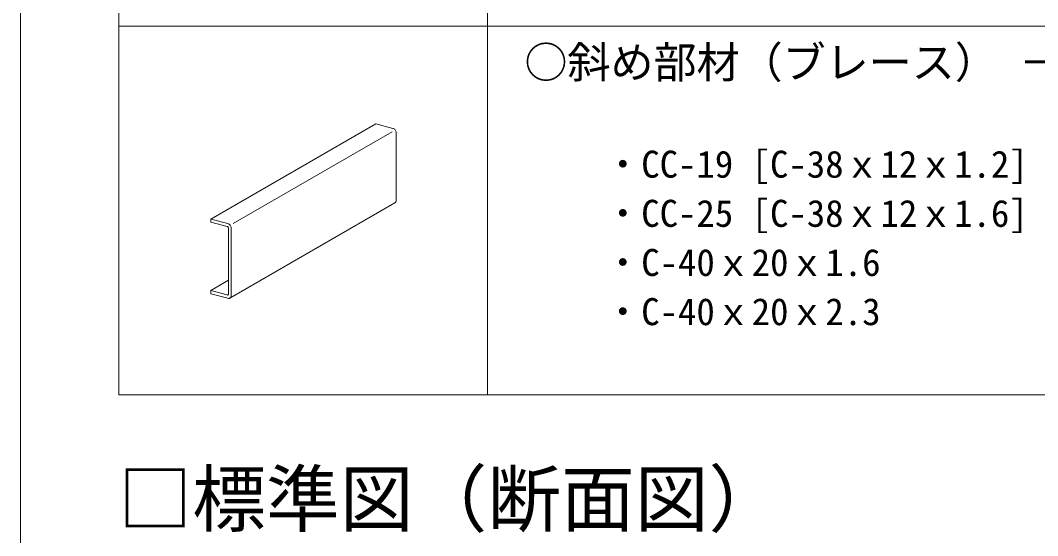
# Model space of a CAD drawing. Units: millimetres on the paper, enlarged 40 times. Extents: x -7800 to 7800, y -5387 to 5300.
# Drawn here: x -7800 to -6145, y 1231 to 2069 of the extents above; entities that cross this region are included whole.
import ezdxf
from ezdxf.enums import TextEntityAlignment as Align

# ---------------------------------------------------------------- set-up
doc = ezdxf.new("R2010")
doc.units = ezdxf.units.MM
doc.header["$LTSCALE"] = 40
doc.layers.add('0-4_ブレース・補強材', color=4, linetype='Continuous', lineweight=9)
doc.layers.add('F-3_野縁', color=7, linetype='Continuous', lineweight=18)
doc.layers.add('0-6_文字', color=7, linetype='Continuous')
doc.styles.add('ＭＳ ゴシック', font='')
doc.styles.get('ＭＳ ゴシック').set_extended_font_data('MS Gothic')

msp = doc.modelspace()

# ---------------------------------------------------------------- linework, layer by layer
at = {"layer": '0-4_ブレース・補強材'}
for p, q in [((-7490.18, 1745.96), (-7221.89, 1900.87)), ((-7453.82, 1738.74), (-7195.31, 1888)), ((-7194.07, 1893.41), (-7221.89, 1900.87)), ((-7188.51, 1776.72), (-7188.51, 1885.52)), ((-7459.07, 1617.27), (-7190.78, 1772.17)), ((-7490.18, 1745.96), (-7490.18, 1742.12)), ((-7461.25, 1730.53), (-7461.25, 1624.29)), ((-7456.8, 1621.82), (-7456.8, 1730.62)), ((-7490.18, 1629.48), (-7461.25, 1646.19)), ((-7490.18, 1628.2), (-7490.18, 1624.36))]:
    msp.add_line(p, q, dxfattribs=at)
for points in [[(-7188.51, 1885.52), (-7188.59, 1886.66), (-7188.84, 1887.8), (-7189.25, 1888.92), (-7189.81, 1889.98), (-7190.49, 1890.96), (-7191.29, 1891.81), (-7192.17, 1892.52), (-7193.1, 1893.06), (-7194.07, 1893.41)], [(-7190.77, 1772.17), (-7190.05, 1772.71), (-7189.44, 1773.42), (-7188.97, 1774.28), (-7188.66, 1775.25), (-7188.52, 1776.31), (-7188.51, 1776.72)], [(-7462.37, 1738.51), (-7490.18, 1745.96), (-7490.18, 1740.84), (-7463.48, 1733.69)], [(-7456.8, 1730.62), (-7456.89, 1731.75), (-7457.14, 1732.9), (-7457.55, 1734.02), (-7458.1, 1735.08), (-7458.79, 1736.06), (-7459.58, 1736.91), (-7460.46, 1737.61), (-7461.4, 1738.15), (-7462.37, 1738.51)], [(-7461.25, 1730.53), (-7461.29, 1730.99), (-7461.39, 1731.44), (-7461.55, 1731.89), (-7461.77, 1732.32), (-7462.05, 1732.71), (-7462.37, 1733.05), (-7462.72, 1733.33), (-7463.09, 1733.55), (-7463.48, 1733.69)], [(-7462.37, 1616.91), (-7490.18, 1624.36), (-7490.18, 1629.48), (-7463.48, 1622.33)], [(-7463.48, 1622.33), (-7463.09, 1622.26), (-7462.72, 1622.28), (-7462.37, 1622.37), (-7462.05, 1622.54), (-7461.77, 1622.79), (-7461.55, 1623.09), (-7461.39, 1623.45), (-7461.29, 1623.86), (-7461.25, 1624.29)], [(-7462.37, 1616.91), (-7461.4, 1616.75), (-7460.46, 1616.79), (-7459.58, 1617.02), (-7458.79, 1617.45), (-7458.1, 1618.06), (-7457.55, 1618.82), (-7457.14, 1619.72), (-7456.89, 1620.73), (-7456.8, 1621.82)]]:
    msp.add_lwpolyline(points, dxfattribs=at)
at = {"layer": 'F-3_野縁', "color": 3}
for p, q in [((-7800, 5300), (-7800, -5300)), ((-7640, 2060), (-80, 2060))]:
    msp.add_line(p, q, dxfattribs=at)
at = {"layer": 'F-3_野縁', "color": 4, "lineweight": 9}
for p, q in [((-7040, 2660), (-7040, 2060)), ((-7040, 2060), (-7040, 1460))]:
    msp.add_line(p, q, dxfattribs=at)
at = {"layer": 'F-3_野縁', "color": 3}
msp.add_lwpolyline([(-7640, 5060), (-7640, 1460), (-80, 1460)], dxfattribs=at)

# ---------------------------------------------------------------- texts
at = {"layer": '0-6_文字', "style": 'ＭＳ ゴシック'}
for s, height, p in [('○斜め部材（ブレース） －チャンネル－', 51.32, (-6980, 1960)), ('・CC-19 [C-38ｘ12ｘ1.2]', 43.99, (-6850, 1800)), ('・CC-25 [C-38ｘ12ｘ1.6]', 43.99, (-6850, 1720)), ('・C-40ｘ20ｘ1.6', 43.99, (-6850, 1640)), ('・C-40ｘ20ｘ2.3', 43.99, (-6850, 1560))]:
    msp.add_text(s, height=height, dxfattribs=at).set_placement(p, align=Align.BOTTOM_LEFT)
at = {"layer": 'F-3_野縁', "style": 'ＭＳ ゴシック'}
msp.add_text('□標準図（断面図）', height=87.98, dxfattribs=at).set_placement((-7640.51, 1220), align=Align.BOTTOM_LEFT)

doc.saveas('drawing.dxf')
